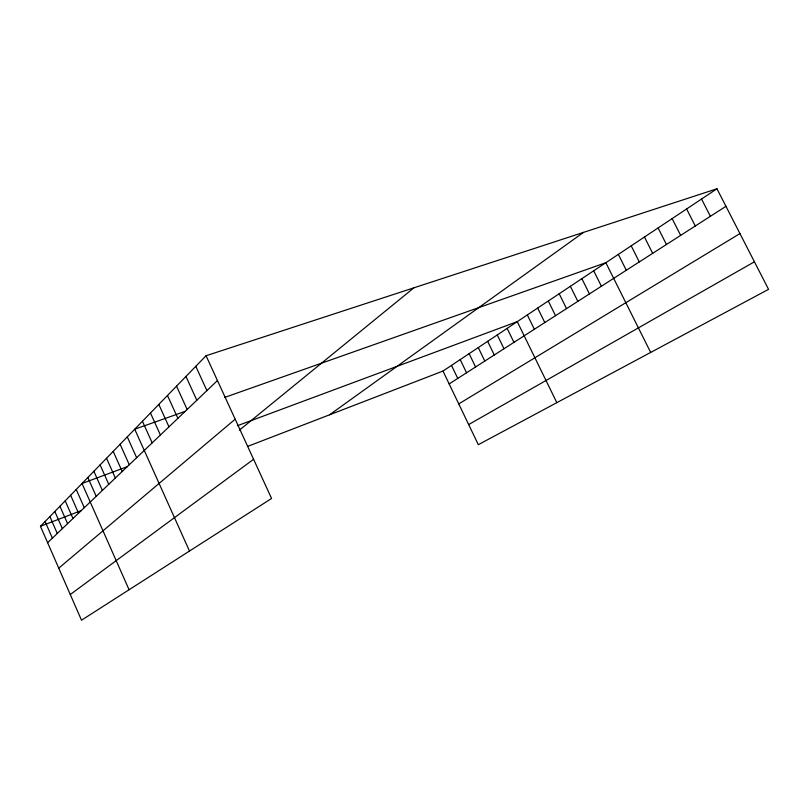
<?xml version="1.0" encoding="UTF-8"?>
<svg xmlns="http://www.w3.org/2000/svg" width="809" height="809" viewBox="0 0 809 809"><rect width="100%" height="100%" fill="white"/><g stroke="black" fill="none" stroke-linecap="round" stroke-linejoin="round"><path stroke-width="1.21" d="M206.062 355.738L271.571 498.465L81.507 620.22L40.45 526.315L206.062 355.738L716.956 188.78L768.55 289.339L478.321 444.687L442.988 371.058L716.956 188.78M47.62 542.708L217.449 380.554M58.754 568.171L235.186 419.183M239.454 430.125L413.925 287.802M70.272 594.524L253.591 459.279M329.576 414.805L583.481 232.395M449.167 383.931L725.956 206.315M458.754 403.903L739.942 233.579M468.664 424.563L754.423 261.803M40.45 526.315L81.284 510.56M247.594 446.426L442.988 371.058M127.276 466.662L82.033 483.479L129.076 589.751M237.361 425.726L517.254 321.648L556.845 402.66M185.17 411.387L134.719 429.215L189.488 551.05M224.73 397.401L605.85 262.703L650.669 352.441M701.545 199.034L710.383 216.306M686.608 208.965L695.285 225.994M672.127 218.602L680.652 235.389M658.081 227.946L666.454 244.5M644.449 237.017L652.671 253.338M631.202 245.835L639.292 261.924M618.349 254.39L626.297 270.267M593.695 270.793L601.39 286.244M581.873 278.65L589.448 293.91M570.375 286.305L577.838 301.363M559.191 293.748L566.533 308.613M548.29 300.999L555.52 315.682M537.682 308.057L544.801 322.558M527.337 314.944L534.355 329.263M507.142 328.383L513.948 342.359M497.272 334.946L503.987 348.75M487.655 341.337L494.279 354.979M478.281 347.577L484.803 361.057M469.139 353.664L475.571 366.983M460.21 359.601L466.55 372.767M451.493 365.395L457.752 378.41M195.788 366.315L206.912 390.616M185.959 376.438L196.82 400.253M176.534 386.146L187.152 409.485M167.493 395.459L177.879 418.344M158.807 404.409L168.97 426.849M150.464 412.994L160.404 435.02M142.445 421.267L152.183 442.877M127.286 436.88L136.63 457.712M120.116 444.262L129.278 464.73M113.209 451.382L122.199 471.495M106.535 458.248L115.353 478.028M100.094 464.882L108.75 484.338M93.874 471.293L102.369 490.426M87.857 477.492L96.2 496.311M76.238 489.455L84.288 507.688M70.626 495.239L78.534 513.179M65.195 500.832L72.972 518.498M59.927 506.252L67.582 523.645M54.83 511.5L62.354 528.631M49.895 516.587L57.287 533.465M45.102 521.522L52.383 538.157"/></g></svg>
